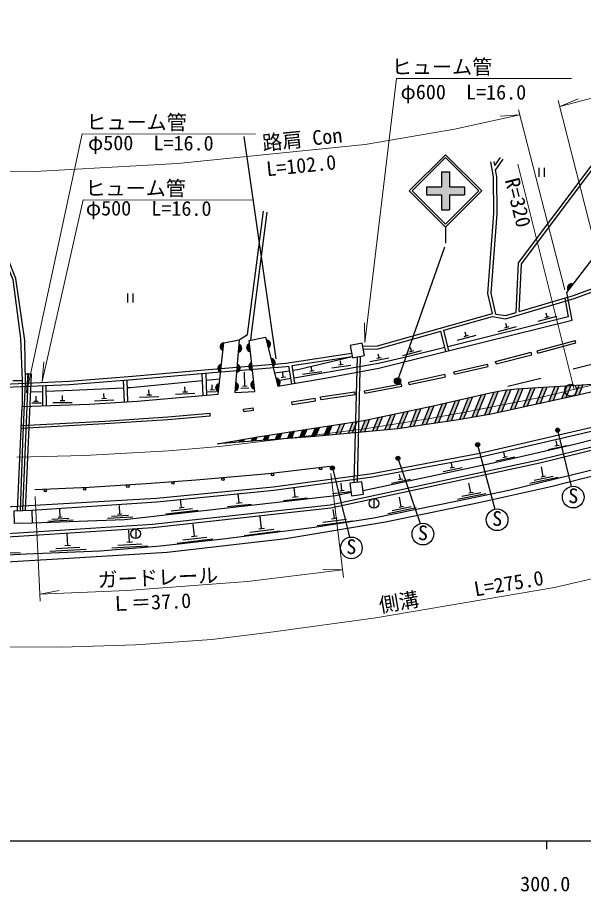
# Model space of a CAD drawing. Units: millimetres at full size, sheet at 1:1000; details may follow other scales. Extents: x 40000 to 680000, y 20000 to 380000.
# Drawn here: x 302214 to 372602, y 198715 to 307385 of the extents above; entities that cross this region are included whole.
import ezdxf
from ezdxf.enums import TextEntityAlignment as Align

# ---------------------------------------------------------------- set-up
doc = ezdxf.new("R2010")
doc.units = ezdxf.units.MM
doc.header["$LTSCALE"] = 1000
doc.linetypes.add('CHAIN', pattern=[18.5, 12, -1.5, 3.5, -1.5])
for name, color, linetype, lineweight in [('M-BGD', 7, 'Continuous', 25), ('M-BGD-EXST', 7, 'Continuous', 25), ('M-BMK', 2, 'CHAIN', 13), ('M-BMK-SRVR', 3, 'Continuous', 25), ('M-STR-HTXT', 7, 'Continuous', 13), ('M-STR-STRC', 7, 'Continuous', 25), ('M-TTL-BAND', 7, 'Continuous', 25)]:
    doc.layers.add(name, color=color, linetype=linetype, lineweight=lineweight)
doc.styles.add('ＭＳ ゴシック', font='')
doc.styles.get('ＭＳ ゴシック').set_extended_font_data('MS Gothic')

msp = doc.modelspace()

# ---------------------------------------------------------------- hatches: boundary and pattern name
at = {"layer": 'M-BGD'}
for points in [[(370715, 273429), (371319, 274215, 0.82183)], [(327776, 265969), (327886, 266954, 0.82183)], [(329743, 266754), (329661, 265767, 0.82183)], [(331173, 265849), (331063, 266834, 0.82183)], [(333149, 267274), (333394, 266313, 0.82183)], [(327473, 263279), (327584, 264263, 0.82183)], [(329537, 264259), (329456, 263271, 0.82183)], [(331438, 263494), (331328, 264478, 0.82183)], [(333739, 264956), (333984, 263996, 0.82183)], [(329350, 261981), (329268, 260994, 0.82183)], [(331695, 261206), (331585, 262190, 0.82183)], [(334363, 262504), (334608, 261544, 0.82183)], [(327201, 260857), (327312, 261842, 0.82183)]]:
    msp.add_hatch(color=256, dxfattribs=at).paths.add_polyline_path(points)
at = {"layer": 'M-BGD-EXST'}
for points in [[(369153, 255954, 1), (369592, 256194, 0.41421), (369253, 256294, 0.41421)], [(359218, 254144, 1), (359658, 254383, 0.41421), (359318, 254483, 0.41421)], [(349300, 252466, 1), (349739, 252706, 0.41421), (349400, 252806, 0.41421)], [(341157, 251257, 1), (341596, 251497, 0.41421), (341257, 251597, 0.41421)]]:
    msp.add_hatch(color=256, dxfattribs=at).paths.add_polyline_path(points)
at = {"layer": 'M-STR-STRC'}
for points in [[(353079, 286318), (354940, 286318), (354941, 288178), (355941, 288178), (355940, 286318), (357799, 286318), (357799, 285318), (355940, 285318), (355939, 283458), (354939, 283458), (354940, 285318), (353079, 285318)], [(349816, 262402, 0.41421), (349263, 262524, 0.41421), (349141, 261972, 1)], [(361995, 260904), (361467, 260803), (360292, 257924), (360814, 258012)], [(363544, 261127), (363037, 261076), (361875, 258230), (362409, 258347)], [(365051, 261248), (364553, 261217), (363476, 258581), (364010, 258698)], [(366547, 261340), (366049, 261309), (365078, 258932), (365612, 259049)], [(368043, 261433), (367545, 261402), (366679, 259283), (367213, 259400)], [(369539, 261526), (369041, 261495), (368281, 259634), (368815, 259751)], [(371035, 261619), (370537, 261588), (369882, 259984), (370416, 260101)], [(372531, 261711), (372033, 261680), (371484, 260335), (371917, 260430), (372018, 260454)], [(357187, 259842), (356651, 259720), (355608, 257165), (356125, 257241)], [(358795, 260210), (358259, 260087), (357160, 257395), (357682, 257483)], [(360403, 260577), (359867, 260455), (358726, 257659), (359248, 257748)], [(352377, 258777), (351846, 258666), (350942, 256452), (351462, 256534)], [(353972, 259111), (353440, 259000), (352501, 256700), (353021, 256782)], [(355579, 259475), (355043, 259352), (354057, 256938), (354574, 257014)], [(347594, 257776), (347063, 257665), (346357, 255936), (346862, 255982)], [(349189, 258110), (348657, 257998), (347872, 256075), (348377, 256121)], [(350783, 258443), (350251, 258332), (349387, 256214), (349530, 256227), (349902, 256286)], [(341311, 256672), (340792, 256591), (340297, 255379), (340802, 255425)], [(342868, 256915), (342349, 256834), (341812, 255518), (342317, 255565)], [(344426, 257158), (343907, 257077), (343327, 255657), (343832, 255704)], [(346000, 257442), (345468, 257331), (344842, 255796), (345347, 255843)], [(333524, 255457), (333005, 255376), (332767, 254795), (333269, 254832)], [(335081, 255700), (334562, 255619), (334272, 254908), (334773, 254945)], [(336639, 255943), (336120, 255862), (335776, 255021), (336278, 255058)], [(338196, 256186), (337677, 256105), (337280, 255134), (337782, 255171)], [(339754, 256429), (339234, 256348), (338785, 255247), (339186, 255277), (339287, 255286)], [(328828, 254668), (328305, 254579), (328254, 254455), (328756, 254493)], [(330396, 254938), (329873, 254848), (329759, 254568), (330260, 254606)], [(331964, 255208), (331441, 255118), (331263, 254682), (331765, 254719)]]:
    msp.add_hatch(color=256, dxfattribs=at).paths.add_polyline_path(points)

# ---------------------------------------------------------------- linework, layer by layer
at = {"layer": 'M-BGD'}
for p, q in [((330374, 292606), (334334, 264946)), ((361577, 288967), (361481, 289499)), ((361577, 288967), (362297, 289980)), ((361675, 288419), (362621, 289750)), ((367040, 288703), (367040, 287585)), ((367707, 288703), (367707, 287585)), ((315902, 273055), (315902, 271937)), ((316569, 273055), (316569, 271937)), ((368076, 270154), (367951, 270611)), ((366981, 269607), (369297, 270238)), ((367805, 270081), (368346, 270228)), ((355856, 265956), (355247, 268490)), ((361972, 268343), (364288, 268973)), ((362797, 268816), (363337, 268963)), ((363067, 268890), (362943, 269347)), ((355471, 265859), (354864, 268382)), ((356927, 267248), (359243, 267878)), ((357752, 267721), (358292, 267868)), ((358022, 267794), (357898, 268251)), ((351231, 265890), (351106, 266347)), ((366845, 265948), (371571, 267236)), ((366927, 265648), (371653, 266936)), ((371653, 266936), (371571, 267236)), ((336363, 264101), (343835, 265253)), ((344076, 249537), (344478, 265185)), ((344485, 249588), (344888, 265267)), ((347175, 265068), (347083, 265533)), ((350136, 265344), (352452, 265974)), ((350961, 265817), (351501, 265964)), ((361659, 264631), (366084, 265758)), ((361736, 264330), (366161, 265456)), ((366161, 265456), (366084, 265758)), ((366927, 265648), (366845, 265948)), ((336707, 261904), (336363, 264101)), ((341288, 263820), (343666, 264149)), ((342167, 264184), (342722, 264261)), ((342444, 264222), (342379, 264691)), ((346045, 264599), (348399, 265067)), ((346901, 265014), (347450, 265123)), ((356470, 263343), (360661, 264300)), ((360730, 263996), (360661, 264300)), ((361736, 264330), (361659, 264631)), ((302888, 246093), (303579, 263033)), ((325137, 263110), (325256, 260385)), ((325617, 263150), (325736, 260426)), ((330506, 261558), (330428, 263287)), ((334189, 263190), (336060, 263473)), ((335264, 262671), (335191, 263239)), ((336316, 261837), (335971, 264041)), ((337676, 263040), (340053, 263370)), ((338554, 263404), (339109, 263481)), ((338831, 263443), (338766, 263912)), ((350863, 262056), (355357, 263025)), ((355423, 262721), (355357, 263025)), ((356539, 263040), (356470, 263343)), ((356539, 263040), (360730, 263996)), ((315375, 262290), (315466, 259586)), ((315800, 262323), (315891, 259614)), ((327375, 262402), (325656, 262239)), ((336214, 262490), (334444, 262187)), ((334986, 262635), (335542, 262706)), ((350928, 261751), (350863, 262056)), ((350928, 261751), (355423, 262721)), ((305357, 260859), (303869, 260792)), ((305378, 259097), (305347, 261622)), ((305757, 261639), (305773, 259111)), ((318581, 260460), (318553, 261083)), ((322781, 260832), (323341, 260857)), ((323061, 260845), (323033, 261467)), ((325904, 260837), (326932, 260883)), ((326159, 261088), (326719, 261114)), ((326439, 261101), (326411, 261724)), ((329972, 261294), (330999, 261341)), ((330227, 261546), (330786, 261571)), ((339901, 260215), (344169, 260833)), ((344213, 260525), (344169, 260833)), ((345352, 260984), (349956, 261855)), ((345410, 260679), (345352, 260984)), ((345410, 260679), (350014, 261549)), ((350014, 261549), (349956, 261855)), ((304522, 259691), (304519, 260314)), ((307527, 259753), (308087, 259756)), ((307807, 259755), (307803, 260378)), ((311800, 259737), (314197, 259846)), ((312708, 260019), (313267, 260044)), ((312988, 260031), (312959, 260654)), ((317393, 260166), (319791, 260275)), ((318301, 260448), (318861, 260473)), ((321873, 260550), (324271, 260660)), ((336321, 259587), (339230, 260049)), ((336370, 259279), (339279, 259741)), ((339279, 259741), (339230, 260049)), ((339945, 259907), (339901, 260215)), ((339945, 259907), (344213, 260525)), ((302215, 246074), (302789, 259009)), ((304009, 259458), (305185, 259479)), ((304242, 259690), (304802, 259693)), ((306608, 259509), (309008, 259521)), ((330313, 258701), (331535, 258854)), ((330352, 258392), (330313, 258701)), ((331574, 258545), (331535, 258854)), ((336370, 259279), (336321, 259587)), ((326191, 257876), (326165, 258186)), ((330352, 258392), (331574, 258545)), ((302680, 256337), (302663, 256648)), ((369313, 254166), (369190, 254753)), ((362836, 252754), (362713, 253341)), ((368188, 253685), (370537, 254178)), ((369039, 254109), (369587, 254224)), ((361711, 252272), (364060, 252766)), ((362562, 252696), (363110, 252812)), ((355163, 250950), (357512, 251443)), ((356014, 251374), (356562, 251489)), ((356288, 251431), (356165, 252018)), ((367604, 250334), (367363, 251510)), ((348733, 249505), (351082, 249999)), ((349584, 249929), (350132, 250044)), ((349858, 249987), (349735, 250574)), ((365937, 249503), (369463, 250225)), ((366476, 249859), (368828, 250340)), ((367329, 250278), (367878, 250391)), ((336760, 247801), (336641, 248930)), ((342567, 248575), (342473, 249492)), ((358602, 248330), (358361, 249505)), ((329792, 247035), (329674, 248164)), ((336412, 247764), (337108, 247837)), ((341397, 248215), (343684, 248448)), ((342288, 248547), (342845, 248603)), ((356935, 247498), (360461, 248220)), ((357474, 247854), (359825, 248335)), ((358327, 248273), (358876, 248386)), ((314954, 245651), (314900, 246700)), ((322617, 246449), (322504, 247460)), ((328332, 246580), (331316, 246893)), ((329444, 246998), (330141, 247071)), ((335299, 247346), (338283, 247659)), ((346539, 247565), (346539, 246365)), ((349940, 246560), (349700, 247735)), ((307536, 245275), (307482, 246323)), ((314710, 245639), (315199, 245664)), ((320665, 245687), (324690, 246138)), ((321306, 246030), (323989, 246331)), ((322304, 246414), (322930, 246484)), ((341621, 245115), (341479, 246211)), ((348273, 245728), (351800, 246451)), ((348813, 246084), (351164, 246565)), ((349666, 246504), (350215, 246616)), ((305985, 244774), (309131, 244937)), ((306499, 245011), (308596, 245119)), ((307292, 245262), (307781, 245288)), ((313403, 245150), (316549, 245313)), ((313916, 245387), (316014, 245496)), ((332572, 243864), (332380, 245352)), ((339466, 244232), (343929, 244808)), ((340171, 244626), (343147, 245010)), ((341274, 245070), (341968, 245160)), ((316163, 242156), (316082, 243654)), ((316916, 243797), (316916, 242597)), ((324221, 242893), (324050, 244383)), ((330418, 242981), (334881, 243557)), ((331123, 243375), (334098, 243759)), ((332225, 243819), (332919, 243909)), ((308466, 241749), (308387, 243247)), ((322054, 242041), (326524, 242552)), ((322765, 242424), (325745, 242765)), ((323873, 242853), (324568, 242932)), ((306251, 241031), (310745, 241269)), ((306984, 241370), (309980, 241529)), ((308117, 241731), (308816, 241768)), ((313949, 241435), (318442, 241679)), ((314682, 241775), (317677, 241938)), ((315814, 242137), (316513, 242175)), ((298069, 240773), (302568, 240865))]:
    msp.add_line(p, q, dxfattribs=at)
for points in [[(301637, 262241), (302789, 262241), (302789, 259009), (311113, 259294), (317099, 259695), (327166, 260547), (327886, 266954), (329787, 267292), (329249, 260762), (331732, 260879), (331019, 267225), (333059, 267629), (334608, 261544), (340208, 262505), (347166, 263783), (354595, 265637), (360105, 267033), (371184, 269772), (370530, 273187), (375717, 279948), (377796, 278639), (393794, 299268)], [(364209, 270708), (364517, 276882), (377936, 294763)], [(364612, 270826), (364908, 276741), (378254, 294524)], [(361282, 270585), (360710, 273087), (361452, 282994), (361425, 287570), (361090, 289429)], [(361705, 270515), (361111, 273117), (361850, 282981), (361822, 287607), (361675, 288419)], [(364612, 270826), (371336, 272798), (378638, 275522), (384833, 277309), (400990, 281433), (410606, 285881), (411364, 288227)], [(329787, 267292), (330834, 267950), (332800, 283286)], [(331229, 267267), (331302, 268038), (333259, 283196)], [(299602, 279674), (301618, 274820), (302597, 267476), (302789, 262241)], [(303201, 261905), (303139, 267239), (302016, 274919), (300089, 279725)], [(355247, 268490), (361303, 270189), (362903, 269922), (371459, 272430), (378760, 275154), (384934, 276936), (386636, 277370)], [(370281, 272488), (370697, 270155), (355738, 266446)], [(361705, 270515), (362880, 270319), (364209, 270708)], [(439134, 270568), (414337, 264208), (381215, 255822), (367064, 252344), (341097, 246741), (319010, 244331), (302301, 243251), (290659, 242597), (285570, 242678), (270943, 243357), (256991, 244070), (249632, 244949), (235884, 247296), (225478, 249329), (222901, 250040), (220178, 247261), (220475, 246848), (218521, 244829), (217306, 243279), (216296, 240691), (215934, 238412), (215800, 236950), (215984, 233650)], [(345137, 266518), (347000, 266578), (361282, 270585)], [(345214, 266133), (347059, 266192), (354864, 268382)], [(355353, 266350), (350525, 265153), (347127, 264357), (336605, 262557)], [(198962, 262351), (222336, 254717), (246420, 249833), (252956, 248843), (261315, 247803), (281628, 246367), (294939, 246230), (319508, 247622), (334030, 249048), (346307, 250701), (359724, 253201), (414910, 266005)], [(298714, 261717), (308669, 262181), (316510, 262800), (325481, 263559), (335580, 264405), (343752, 265665)], [(303986, 246124), (319543, 247169), (334083, 248597), (346379, 250253), (359817, 252756), (415012, 265562)], [(336452, 263533), (337090, 263629), (343835, 265253)], [(414701, 263901), (414432, 263832), (381309, 255446), (367152, 251966), (341160, 246357), (319043, 243945), (302324, 242864), (290667, 242209), (285558, 242290), (270924, 242969), (256862, 243495), (249577, 244565), (235814, 246915), (223444, 249094), (221053, 246739), (218837, 244438), (217646, 243084), (216673, 240589), (216319, 238364), (216256, 236947), (216371, 233671)], [(298714, 261341), (308695, 261763), (316544, 262382), (325517, 263142), (335630, 263988), (335971, 264041)], [(303204, 246102), (303971, 263038), (303188, 263029)], [(302599, 246085), (302924, 255575), (303201, 261905)], [(325177, 262194), (316277, 261354), (315833, 261334)], [(403195, 262346), (397040, 260713), (386300, 258060), (371490, 254277), (361737, 252068), (345182, 248515)], [(315408, 261315), (309010, 261023), (305762, 260877)], [(424958, 245513), (421946, 253088), (414289, 260760), (397562, 256963), (363307, 248554), (356928, 247228), (346537, 245136), (339158, 243987), (327777, 242521), (320011, 241655), (312479, 241047), (303295, 240672), (296431, 240283)], [(297262, 239504), (307946, 240115), (320808, 240909), (335602, 242625), (347993, 244669), (359576, 247087), (368552, 249077), (381561, 252371), (393096, 255168), (406978, 258535), (414093, 260003), (420524, 253540), (421509, 251713), (423800, 245436)], [(302663, 256648), (313059, 257208), (320894, 257732), (326165, 258186)], [(302680, 256337), (313078, 256898), (320917, 257422), (326191, 257876)], [(341038, 251569), (333422, 250639), (324453, 249840), (318230, 249419), (311113, 248938), (304371, 248647)], [(343700, 248327), (341777, 247926), (333801, 246994), (323547, 245845), (315516, 244944), (304038, 244515)]]:
    msp.add_lwpolyline(points, dxfattribs=at)
for points in [[(343564, 266604), (343873, 265064), (345368, 265364), (345059, 266903)], [(343750, 247931), (345233, 248118), (345038, 249658), (343555, 249471)], [(304038, 244515), (301828, 244452), (301782, 246062), (303993, 246124)]]:
    msp.add_lwpolyline(points, close=True, dxfattribs=at)
for centre, radius in [((339923, 251282), 150), ((327763, 249984), 150), ((333929, 250550), 150), ((310580, 248764), 150), ((315935, 249113), 150), ((321540, 249492), 150), ((305678, 248553), 150), ((346539, 246965), 600), ((316916, 243197), 600)]:
    msp.add_circle(centre, radius, dxfattribs=at)
for centre, start, end in [((371095, 273762), 63.67284, 221.33103), ((327928, 266450), 94.75938, 252.41757), ((329605, 266268), 276.46167, 74.11986), ((331215, 266353), 107.58651, 265.2447), ((333177, 266769), 295.45377, 93.11196), ((327626, 263760), 94.75938, 252.41757), ((329399, 263773), 276.46167, 74.11986), ((331480, 263997), 107.58651, 265.2447), ((333767, 264452), 295.45377, 93.11196), ((329211, 261495), 276.46167, 74.11986), ((331737, 261709), 107.58651, 265.2447), ((334391, 262000), 295.45377, 93.11196), ((327354, 261339), 94.75938, 252.41757)]:
    msp.add_arc(centre, 505, start, end, dxfattribs=at)
at = {"layer": 'M-BGD-EXST'}
for p, q in [((369372, 256074), (371085, 249088)), ((359438, 254264), (361593, 246255)), ((349520, 252586), (352285, 244465)), ((341377, 251377), (343490, 242758))]:
    msp.add_line(p, q, dxfattribs=at)
for centre, radius in [((369372, 256074), 250), ((359438, 254264), 250), ((349520, 252586), 250), ((341377, 251377), 250), ((371326, 247759), 1350), ((361860, 244932), 1350), ((352628, 243159), 1350), ((343731, 241430), 1350)]:
    msp.add_circle(centre, radius, dxfattribs=at)
at = {"layer": 'M-BMK'}
msp.add_lwpolyline([(468060, 285341), (440952, 278352), (409556, 270657), (400834, 268474), (381998, 263727), (371015, 261038), (367199, 260120), (358315, 258410), (353529, 257515), (345348, 256257), (337784, 255300), (327336, 254027), (320989, 253493), (310541, 252932), (302132, 252712)], dxfattribs=at)
at = {"layer": 'M-BMK-SRVR'}
msp.add_circle((371015, 261038), 750, dxfattribs=at)
at = {"layer": 'M-STR-HTXT'}
for p, q in [((369659, 296299), (411446, 307385)), ((369462, 297081), (375604, 272788)), ((369659, 296299), (371922, 297252)), ((364531, 295894), (370263, 273536)), ((364689, 295281), (362240, 295098)), ((364439, 289154), (371456, 261146)), ((345415, 266968), (345363, 269423)), ((305280, 262122), (305483, 264568)), ((303331, 260710), (303510, 263159)), ((342751, 237756), (341181, 250681)), ((304412, 247826), (305033, 234820)), ((342638, 238694), (340183, 238740)), ((304992, 235681), (307407, 236123))]:
    msp.add_line(p, q, dxfattribs=at)
for points in [[(371097, 299782), (349331, 299782), (345415, 266968)], [(275034, 288684), (288701, 288097), (304369, 288227), (322129, 289211), (345458, 291597), (356577, 293515), (364689, 295281)], [(331797, 292857), (310273, 292926), (303331, 260710)], [(305280, 262122), (310380, 284693), (331589, 284679)], [(478131, 263030), (391069, 241644), (368973, 236503), (346765, 232731), (334051, 230988), (326380, 230049), (316901, 229383), (307693, 229112), (292044, 229176), (276111, 229722), (263584, 230899), (229325, 235790), (193115, 244541)], [(304992, 235681), (315834, 236131), (330812, 237257), (342638, 238694)]]:
    msp.add_lwpolyline(points, dxfattribs=at)
at = {"layer": 'M-STR-STRC'}
for p, q in [((350939, 285818), (355439, 290318)), ((359939, 285818), (355439, 290318)), ((351293, 285818), (355439, 289965)), ((359586, 285818), (355439, 289965)), ((354941, 288178), (354940, 286318)), ((354941, 288178), (355941, 288178)), ((355941, 288178), (355940, 286318)), ((350939, 285818), (355439, 281318)), ((351293, 285818), (355439, 281671)), ((353079, 286318), (353079, 285318)), ((353079, 286318), (354940, 286318)), ((355439, 281671), (359586, 285818)), ((355439, 281318), (359939, 285818)), ((355940, 286318), (357799, 286318)), ((357799, 286318), (357799, 285318)), ((353079, 285318), (354940, 285318)), ((354940, 285318), (354939, 283458)), ((355940, 285318), (355939, 283458)), ((355940, 285318), (357799, 285318)), ((354939, 283458), (355939, 283458)), ((355439, 281318), (355439, 279318)), ((349478, 262187), (355358, 278857)), ((371316, 263684), (376604, 265038)), ((363180, 261527), (367297, 262541)), ((361995, 260904), (360814, 258012)), ((363037, 261076), (361875, 258230)), ((363544, 261127), (362409, 258347)), ((364553, 261217), (363476, 258581)), ((365051, 261248), (364010, 258698)), ((366049, 261309), (365078, 258932)), ((366547, 261340), (365612, 259049)), ((367545, 261402), (366679, 259283)), ((368043, 261433), (367213, 259400)), ((369041, 261495), (368281, 259634)), ((369539, 261526), (368815, 259751)), ((370537, 261588), (369882, 259984)), ((371035, 261619), (370416, 260101)), ((372033, 261680), (371484, 260335)), ((372531, 261711), (372018, 260454)), ((357187, 259842), (356125, 257241)), ((358259, 260087), (357160, 257395)), ((358795, 260210), (357682, 257483)), ((359867, 260455), (358726, 257659)), ((360403, 260577), (359248, 257748)), ((361467, 260803), (360292, 257924)), ((351846, 258666), (350942, 256452)), ((352377, 258777), (351462, 256534)), ((353440, 259000), (352501, 256700)), ((353972, 259111), (353021, 256782)), ((355043, 259352), (354057, 256938)), ((355579, 259475), (354574, 257014)), ((356651, 259720), (355608, 257165)), ((347063, 257665), (346357, 255936)), ((347594, 257776), (346862, 255982)), ((348657, 257998), (347872, 256075)), ((349189, 258110), (348377, 256121)), ((350251, 258332), (349387, 256214)), ((350783, 258443), (349902, 256286)), ((340792, 256591), (340297, 255379)), ((341311, 256672), (340802, 255425)), ((342349, 256834), (341812, 255518)), ((342868, 256915), (342317, 255565)), ((343907, 257077), (343327, 255657)), ((344426, 257158), (343832, 255704)), ((345468, 257331), (344842, 255796)), ((346000, 257442), (345347, 255843)), ((333005, 255376), (332767, 254795)), ((333524, 255457), (333269, 254832)), ((334562, 255619), (334272, 254908)), ((335081, 255700), (334773, 254945)), ((336120, 255862), (335776, 255021)), ((336639, 255943), (336278, 255058)), ((337677, 256105), (337280, 255134)), ((338196, 256186), (337782, 255171)), ((339234, 256348), (338785, 255247)), ((339754, 256429), (339287, 255286)), ((328305, 254579), (328254, 254455)), ((328828, 254668), (328756, 254493)), ((329873, 254848), (329759, 254568)), ((330396, 254938), (330260, 254606)), ((331441, 255118), (331263, 254682)), ((331964, 255208), (331765, 254719))]:
    msp.add_line(p, q, dxfattribs=at)
msp.add_lwpolyline([(327072, 254367), (332334, 255272), (345279, 257292), (354129, 259144), (360978, 260709), (362727, 261045), (364254, 261198), (379160, 262122), (371917, 260430), (361115, 258063), (357037, 257374), (353376, 256839), (349530, 256227), (339186, 255277)], close=True, dxfattribs=at)
msp.add_circle((349478, 262187), 400, dxfattribs=at)
at = {"layer": 'M-TTL-BAND'}
for p, q in [((40000, 205000), (579000, 205000)), ((368000, 205000), (368000, 204000))]:
    msp.add_line(p, q, dxfattribs=at)

# ---------------------------------------------------------------- texts
at = {"layer": 'M-BGD-EXST', "style": 'ＭＳ ゴシック'}
for p in [(370671, 246467), (361205, 243639), (351973, 241866), (343075, 240137)]:
    msp.add_text('S', height=1833, rotation=358.508, dxfattribs=at).set_placement(p, align=Align.BOTTOM_LEFT)
at = {"layer": 'M-STR-HTXT', "style": 'ＭＳ ゴシック'}
msp.add_text('ヒューム管', height=1833, dxfattribs=at).set_placement((348757, 299782), align=Align.BOTTOM_LEFT)
for s, rotation, p in [('φ600\u3000L=16.0', 359.793, (349849, 296676)), ('ヒューム管', 359.817, (310762, 292924)), ('路肩 Con', 5.84, (332798, 290302)), ('φ500\u3000L=16.0', 359.793, (310983, 290343)), ('L=102.0', 5.84, (333302, 287085)), ('ヒューム管', 359.964, (310659, 284693)), ('R=320', 284.064, (362277, 287037)), ('φ500\u3000L=16.0', 359.793, (310714, 282224)), ('ガードレール', 2.377, (312235, 235981)), ('L=275.0', 9.641, (359248, 234851)), ('側溝', 9.641, (347419, 232842)), ('Ｌ＝37.0', 2.377, (313887, 233022))]:
    msp.add_text(s, height=1833, rotation=rotation, dxfattribs=at).set_placement(p, align=Align.BOTTOM_LEFT)
at = {"layer": 'M-TTL-BAND', "style": 'ＭＳ ゴシック'}
msp.add_text('300.0', height=1833, dxfattribs=at).set_placement((367844, 198195), align=Align.BOTTOM_CENTER)

doc.saveas('drawing.dxf')
